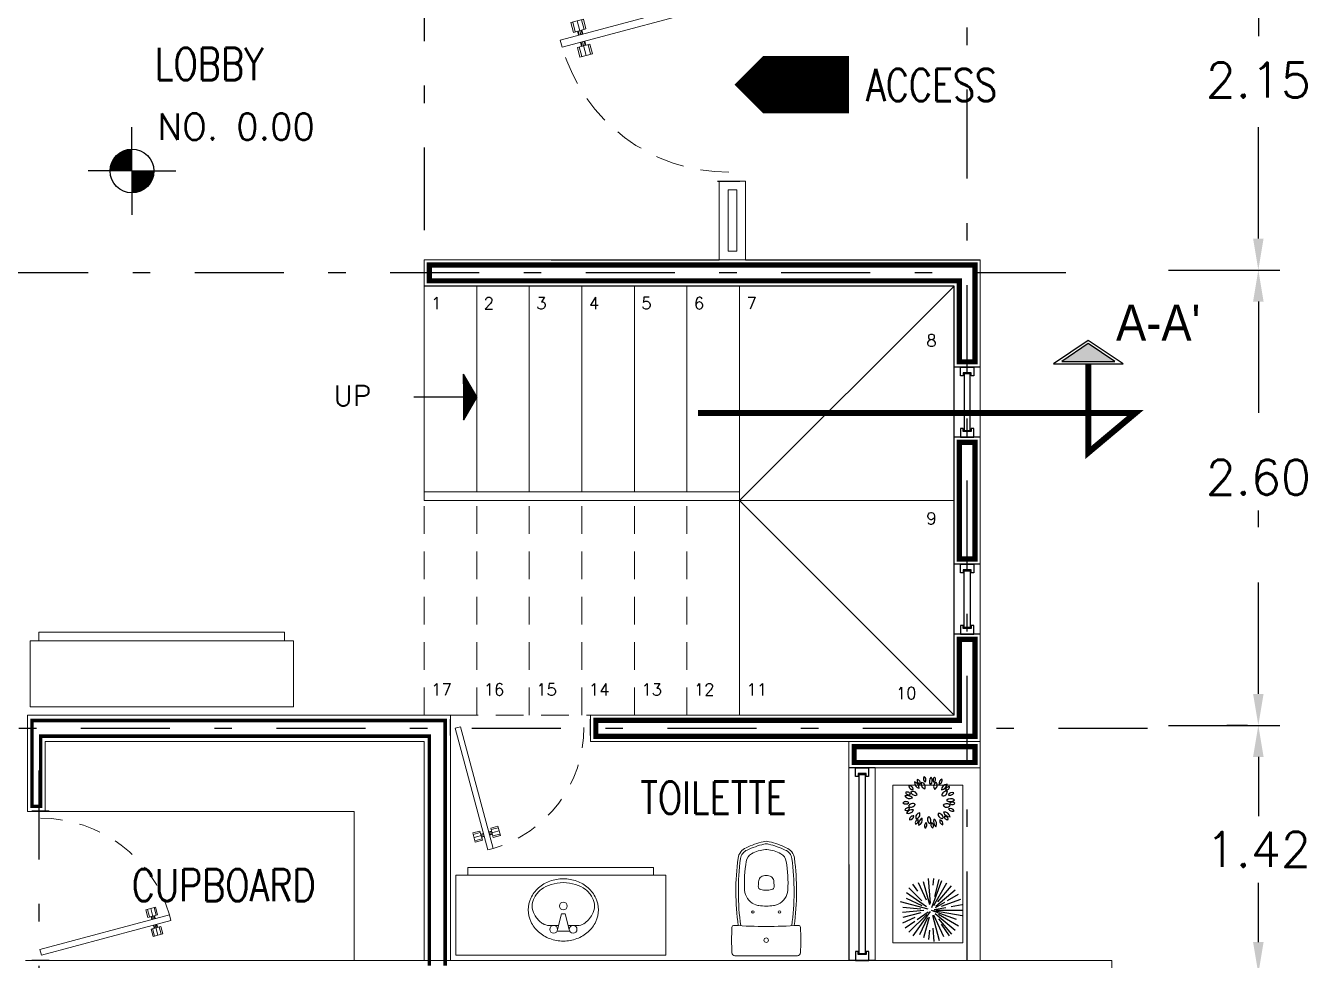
# Model space of a CAD drawing. Header units: millimetres. Extents: x 246.6 to 325.5, y -2 to 41.7.
# Drawn here: x 258.09 to 265.41, y 23.9 to 29.24 of the extents above; entities that cross this region are included whole.
import ezdxf
from ezdxf.enums import TextEntityAlignment as Align

# ---------------------------------------------------------------- set-up
doc = ezdxf.new("R2010")
doc.units = ezdxf.units.MM
doc.header["$LTSCALE"] = 0.05
doc.header["$PDMODE"] = 35
doc.linetypes.add('DASHDOT', pattern=[25.4, 12.7, -6.35, 0, -6.35])
doc.linetypes.add('DASHED', pattern=[19.05, 12.7, -6.35])
for name, color, linetype in [('Aluminio', 254, 'Continuous'), ('Cancel_1', 163, 'Continuous'), ('EJES', 1, 'DASHDOT'), ('LINEAS', 9, 'Continuous'), ('muro', 7, 'Continuous'), ('PREDIOS', 81, 'Continuous'), ('TEXTO', 8, 'Continuous')]:
    doc.layers.add(name, color=color, linetype=linetype)
for name, color, linetype, lineweight in [('CORTES', 4, 'Continuous', 18), ('MUEBLES', 175, 'Continuous', 13), ('MUROS', 7, 'Continuous', 18), ('PUERTAS', 175, 'Continuous', 9), ('VENTANAS', 175, 'Continuous', 9)]:
    doc.layers.add(name, color=color, linetype=linetype, lineweight=lineweight)
doc.styles.add('1', font='ROMANS', dxfattribs={"height": 0.15})
doc.styles.add('ATT', font='txt')
doc.styles.add('ROMANS', font='romans.shx', dxfattribs={"height": 0.2})
doc.styles.get("Standard").update_dxf_attribs({"font": 'arial.ttf'})
doc.styles.add('TEXT', font='ROMANS')
doc.dimstyles.get("Standard").update_dxf_attribs({"dimtxt": 0.2, "dimasz": 0.18, "dimexe": 0.18, "dimexo": 0.0625, "dimgap": 0.09, "dimtad": 0, "dimtih": 1, "dimtoh": 1, "dimzin": 0, "dimdsep": 46, "dimtxsty": 'ROMANS', "dimcen": 0.09, "dimclrd": 3, "dimclrt": 256, "dimadec": 0, "dimazin": 0, "dimtfac": 1, "dimtofl": 0, "dimtmove": 0, "dimatfit": 3, "dimfxl": 0, "dimtolj": 1, "dimtzin": 0, "dimarcsym": 0})

# ---------------------------------------------------------------- blocks, each defined once
blk = doc.blocks.new('*D35')
at = {"layer": 'DEFPOINTS', "color": 0, "linetype": 'DASHED', "transparency": 16777216}
for p in [(264.5562, 29.9894), (265.1312, 29.9894), (264.5562, 27.8394)]:
    blk.add_point(p, dxfattribs=at)
at = {"layer": 'MUROS', "color": 0, "linetype": 'DASHED', "lineweight": -2, "transparency": 16777216}
for p, q in [((264.6187, 29.9894), (265.3112, 29.9894)), ((264.6187, 27.8394), (265.3112, 27.8394))]:
    blk.add_line(p, q, dxfattribs=at)
at = {"layer": 'MUROS', "color": 3, "linetype": 'DASHED', "lineweight": -2, "transparency": 16777216}
for p, q in [((265.1312, 29.8094), (265.1312, 29.1142)), ((265.1312, 28.0194), (265.1312, 28.7342))]:
    blk.add_line(p, q, dxfattribs=at)
at = {"layer": 'MUROS', "color": 3, "linetype": 'DASHED', "transparency": 16777216}
for points in [[(265.1012, 29.8094), (265.1612, 29.8094), (265.1312, 29.9894)], [(265.1012, 28.0194), (265.1612, 28.0194), (265.1312, 27.8394)]]:
    blk.add_solid(points, dxfattribs=at)
at = {"layer": 'MUROS', "linetype": 'DASHED', "transparency": 16777216, "insert": (265.1312, 28.9242), "char_height": 0.2, "attachment_point": 5, "style": 'ROMANS'}
blk.add_mtext('\\A1;2.15', dxfattribs=at)
blk = doc.blocks.new('Puerta_86 cm')
at = {"layer": 'LINEAS'}
for p, q in [((-237.9472, 215.2072), (-237.9472, 215.1072)), ((-237.0872, 215.2072), (-237.0872, 215.1072))]:
    blk.add_line(p, q, dxfattribs=at)
at = {"layer": 'PUERTAS'}
for p, q in [((-237.802, 215.834), (-237.7413, 215.8177)), ((-237.7088, 215.809), (-237.6481, 215.7927))]:
    blk.add_line(p, q, dxfattribs=at)
for points in [[(-237.6843, 215.9005), (-237.7168, 215.9092), (-237.9171, 215.1616), (-237.8846, 215.1529)], [(-237.7511, 215.8505), (-237.7945, 215.8621), (-237.8096, 215.8058), (-237.7662, 215.7942)], [(-237.6839, 215.8325), (-237.6406, 215.8209), (-237.6557, 215.7646), (-237.699, 215.7762)]]:
    blk.add_lwpolyline(points, close=True, dxfattribs=at)
for points in [[(-237.7968, 215.8534), (-237.7535, 215.8418)], [(-237.7569, 215.8291), (-237.7395, 215.8245)], [(-237.7562, 215.8318), (-237.7388, 215.8271)], [(-237.7639, 215.8029), (-237.8073, 215.8145)], [(-237.7612, 215.813), (-237.7439, 215.8083)], [(-237.7605, 215.8156), (-237.7432, 215.8109)], [(-237.7113, 215.7996), (-237.694, 215.795)], [(-237.7106, 215.8022), (-237.6933, 215.7976)], [(-237.707, 215.8158), (-237.6897, 215.8111)], [(-237.7063, 215.8184), (-237.689, 215.8137)], [(-237.6533, 215.7733), (-237.6967, 215.7849)], [(-237.6863, 215.8238), (-237.6429, 215.8122)]]:
    blk.add_lwpolyline(points, dxfattribs=at)
at = {"layer": 'PUERTAS', "linetype": 'DASHED', "ltscale": 0.2}
blk.add_arc((-237.9009, 215.1572), 0.774, 0, 73.7538, dxfattribs=at)
blk = doc.blocks.new('ZA_ARRW3')
blk.add_lwpolyline([(-1, 0, 0.5, 0.5, 0), (-0.5, 0, 1, 0, 0), (0, 0, 0, 0, 0)], format="xyseb")
blk = doc.blocks.new('AQ-IN')
for p, q in [((0, 0), (-0.1881, 0)), ((0, 0), (0.1881, 0)), ((-0.0683, -0.3079), (-0.0719, -0.3095)), ((-0.0143, -0.6709), (-0.0139, -0.671)), ((0.0143, -0.6709), (0.0139, -0.671))]:
    blk.add_line(p, q)
for centre, radius in [((0, -0.093), 0.0135), ((-0.08, -0.263), 0.0075), ((0.08, -0.263), 0.0075)]:
    blk.add_circle(centre, radius)
for centre, radius, start, end in [((1.292, -0.093), 1.5, 177.09918, 182.93676), ((-0.1881, -0.018), 0.018, 90, 177.09918), ((0.1881, -0.018), 0.018, 2.90082, 90), ((-1.292, -0.093), 1.5, 357.06324, 2.90082), ((-0.193, -0.1692), 0.013, 182.93676, 273.66988), ((0, -3.179), 3.003, 90, 93.66988), ((1.3175, -0.387), 1.5, 172.09549, 187.60795), ((1.3175, -0.387), 1.485, 171.98328, 187.60795), ((0, -3.179), 3.003, 86.33012, 90), ((-1.3175, -0.387), 1.485, 352.39205, 8.01672), ((-1.3175, -0.387), 1.5, 352.39205, 7.90451), ((0.193, -0.1692), 0.013, 266.33012, 357.06324), ((-0.03, -0.4003), 0.1, 98.31268, 112.49695), ((0, -0.598), 0.3, 90, 98.52215), ((0, -0.598), 0.3, 81.47785, 90), ((0.03, -0.4003), 0.1, 67.50305, 81.68732), ((-0.03, -0.4003), 0.1, 114.78467, 176.61719), ((0.03, -0.4003), 0.1, 3.38281, 65.21533), ((0.6189, -0.4386), 0.75, 176.61719, 189.86709), ((-0.028, -0.417), 0.02, 102.09676, 184.02825), ((0.7002, -0.3658), 0.75, 184.02825, 186.64011), ((-0.015, -0.449), 0.03, 186.64011, 237.86901), ((0, -0.544), 0.15, 90, 102.4734), ((0, -0.544), 0.15, 77.5266, 90), ((0.015, -0.449), 0.03, 302.13099, 353.35989), ((0.028, -0.417), 0.02, 355.97175, 77.90324), ((-0.7002, -0.3658), 0.75, 353.35989, 355.97175), ((-0.6189, -0.4386), 0.75, 350.13291, 3.38281), ((0, -0.423), 0.06, 238.99192, 270), ((0, -0.423), 0.06, 270, 301.00808), ((-0.09, -0.575), 0.08, 187.60795, 247.65496), ((-0.09, -0.575), 0.065, 187.60795, 247.92485), ((-0.056, -0.556), 0.065, 189.86709, 240.30549), ((0.0094, -0.4413), 0.197, 240.30549, 265.92093), ((-0.0094, -0.4413), 0.197, 274.07907, 299.69451), ((0.056, -0.556), 0.065, 299.69451, 350.13291), ((0.09, -0.575), 0.065, 292.07515, 352.39205), ((0.09, -0.575), 0.08, 292.34504, 352.39205), ((0.1312, -0.1043), 0.6, 245.20481, 255.59405), ((0.1312, -0.1043), 0.585, 245.17196, 255.59405), ((0, -0.623), 0.065, 253.86511, 270), ((0, -0.623), 0.05, 253.86511, 270), ((0, -0.573), 0.065, 265.92093, 270), ((0, -0.573), 0.065, 270, 274.07907), ((0, -0.623), 0.05, 270, 286.13489), ((0, -0.623), 0.065, 270, 286.13489), ((-0.1312, -0.1043), 0.585, 284.40595, 294.82804), ((-0.1312, -0.1043), 0.6, 284.40595, 294.79519)]:
    blk.add_arc(centre, radius, start, end)
blk = doc.blocks.new('15PLAV04')
for p, q in [((4, 1.25), (4, 3.635323)), ((2.5, -1.5), (2.5, 1.5)), ((7, 0.5), (3, 1.5)), ((7, -0.5), (7, 0.5)), ((3, -1.5), (7, -0.5)), ((4, -3.628449), (4, -1.25))]:
    blk.add_line(p, q)
blk.add_lwpolyline([(8, 9, 0.109452), (4.986152, 8.332258, 0.102376), (2.343146, 6.363961, 0.093737), (0.622313, 3.491319, 0.088426), (0, 0, 0.088426), (0.622313, -3.491319, 0.093737), (2.343146, -6.363961, 0.102376), (4.986152, -8.332258, 0.109452), (8, -9, 0.109452), (11.013848, -8.332258, 0.102376), (13.656854, -6.363961, 0.093737), (15.377687, -3.491319, 0.088426), (16, 0, 0.088426), (15.377687, 3.491319, 0.093737), (13.656854, 6.363961, 0.102376), (11.013848, 8.332258, 0.109452)], format="xyb", close=True)
for centre in [(3, 2.5), (9, 0), (3, -2.5)]:
    blk.add_circle(centre, 1)
for centre, radius, start, end in [((9.915843, 1.787992), 6.448105, 118.911201, 143.130102), ((9, 3.446272), 4.553728, 90, 118.911201), ((9, 3.446272), 4.553728, 61.088799, 90), ((8.084157, 1.787992), 6.448105, 36.869898, 61.088799), ((7, 3.635323), 3, 146.09549, 180), ((11.358035, 0.706347), 8.250845, 143.130102, 146.09549), ((6.641965, 0.706347), 8.250845, 17.257939, 36.869898), ((4.368267, 0), 10.631733, 0, 17.257939), ((4.368267, 0), 10.631733, 342.742061, 0), ((6.641965, -0.706347), 8.250845, 323.130102, 342.742061), ((7, -3.628449), 3, 180, 212.259808), ((9.915843, -1.787992), 6.448105, 212.259808, 241.088799), ((8.084157, -1.787992), 6.448105, 298.911201, 323.130102), ((9, -3.446272), 4.553728, 241.088799, 270), ((9, -3.446272), 4.553728, 270, 298.911201)]:
    blk.add_arc(centre, radius, start, end)
at = {"style": 'ATT'}
for tag, p, flags in [('ITEM', (0, -17.5), 3), ('ROOM_NUMBER', (0, -26.5), 1)]:
    blk.add_attdef(tag, p, '', height=6, dxfattribs=dict(at, flags=flags))
blk = doc.blocks.new('*D54')
at = {"layer": 'DEFPOINTS', "color": 0, "linetype": 'DASHED', "transparency": 16777216}
for p in [(264.5562, 27.8394), (265.1312, 27.8394), (264.5562, 25.2394)]:
    blk.add_point(p, dxfattribs=at)
at = {"layer": 'MUROS', "color": 0, "linetype": 'DASHED', "lineweight": -2, "transparency": 16777216}
for p, q in [((264.6187, 27.8394), (265.3112, 27.8394)), ((264.6187, 25.2394), (265.3112, 25.2394))]:
    blk.add_line(p, q, dxfattribs=at)
at = {"layer": 'MUROS', "color": 3, "linetype": 'DASHED', "lineweight": -2, "transparency": 16777216}
for p, q in [((265.1312, 27.6594), (265.1312, 26.8459)), ((265.1312, 25.4194), (265.1312, 26.4659))]:
    blk.add_line(p, q, dxfattribs=at)
at = {"layer": 'MUROS', "color": 3, "linetype": 'DASHED', "transparency": 16777216}
for points in [[(265.1012, 27.6594), (265.1612, 27.6594), (265.1312, 27.8394)], [(265.1012, 25.4194), (265.1612, 25.4194), (265.1312, 25.2394)]]:
    blk.add_solid(points, dxfattribs=at)
at = {"layer": 'MUROS', "linetype": 'DASHED', "transparency": 16777216, "insert": (265.1312, 26.6559), "char_height": 0.2, "attachment_point": 5, "style": 'ROMANS'}
blk.add_mtext('\\A1;2.60', dxfattribs=at)
blk = doc.blocks.new('*D74')
at = {"layer": 'DEFPOINTS', "color": 0, "transparency": 16777216}
for p in [(265.1312, 25.2394), (265.1312, 23.8226), (265.1312, 23.8226)]:
    blk.add_point(p, dxfattribs=at)
at = {"layer": 'MUROS', "color": 0, "lineweight": -2, "transparency": 16777216}
for p, q in [((265.0687, 25.2394), (264.9512, 25.2394)), ((265.0687, 23.8226), (264.9512, 23.8226))]:
    blk.add_line(p, q, dxfattribs=at)
at = {"layer": 'MUROS', "color": 3, "lineweight": -2, "transparency": 16777216}
for p, q in [((265.1312, 25.0594), (265.1312, 24.721)), ((265.1312, 24.0026), (265.1312, 24.341))]:
    blk.add_line(p, q, dxfattribs=at)
at = {"layer": 'MUROS', "color": 3, "transparency": 16777216}
for points in [[(265.1012, 25.0594), (265.1612, 25.0594), (265.1312, 25.2394)], [(265.1012, 24.0026), (265.1612, 24.0026), (265.1312, 23.8226)]]:
    blk.add_solid(points, dxfattribs=at)
at = {"layer": 'MUROS', "transparency": 16777216, "insert": (265.1312, 24.531), "char_height": 0.2, "attachment_point": 5, "style": 'ROMANS'}
blk.add_mtext('\\A1;1.42', dxfattribs=at)
blk = doc.blocks.new('PLANTA-4')
for centre, radius, start, end in [((-0.024, 0.446), 0.0887, 151.7015, 229.7406), ((-0.141, 0.423), 0.0753, 322.8639, 58.5782), ((-0.383, 0.235), 0.0753, 2.8639, 98.5782), ((-0.308, 0.327), 0.0887, 191.7015, 269.7406), ((-0.175, 0.372), 0.108, 170.709, 259.1064), ((-0.323, 0.269), 0.127, 358.6571, 71.1583), ((-0.166, 0.41), 0.0681, 163.4613, 255.4329), ((-0.236, 0.37), 0.059, 333.3115, 85.5828), ((-0.064, 0.342), 0.0926, 160.5035, 255.3285), ((-0.162, 0.29), 0.0835, 333.2488, 82.5832), ((0.106, 0.395), 0.108, 130.709, 219.1064), ((-0.073, 0.411), 0.127, 318.6571, 31.1583), ((0.137, 0.418), 0.0681, 123.4613, 215.4329), ((0.172, 0.3), 0.0926, 120.5035, 215.3285), ((0.058, 0.432), 0.059, 293.3115, 45.5828), ((0.064, 0.323), 0.0835, 293.2488, 42.5832), ((0.27, 0.354), 0.0887, 111.7015, 189.7406), ((0.165, 0.412), 0.0753, 282.8639, 18.5782), ((0.337, 0.231), 0.108, 90.709, 179.1064), ((0.21, 0.359), 0.127, 278.6571, 351.1583), ((0.375, 0.229), 0.0681, 83.4613, 175.4329), ((0.324, 0.291), 0.059, 253.3115, 5.5828), ((-0.447, -0.065), 0.0753, 42.8639, 138.5782), ((-0.423, 0), 0.127, 38.6571, 111.1583), ((-0.377, 0.174), 0.108, 210.709, 299.1064), ((-0.422, 0.133), 0.059, 13.3115, 125.5828), ((-0.393, 0.208), 0.0681, 203.4613, 295.4329), ((-0.313, 0.119), 0.0835, 13.2488, 122.5832), ((-0.271, 0.222), 0.0926, 200.5035, 295.3285), ((0.326, 0.116), 0.0926, 80.5035, 175.3285), ((0.258, 0.204), 0.0835, 253.2488, 2.5832), ((0.408, -0.042), 0.108, 50.709, 139.1064), ((0.393, 0.137), 0.127, 238.6571, 311.1583), ((0.435, 0.095), 0.0887, 71.7015, 149.7406), ((0.393, 0.207), 0.0753, 242.8639, 338.5782), ((-0.449, 0.054), 0.0887, 231.7015, 309.7406), ((-0.411, -0.168), 0.059, 53.3115, 165.5828), ((-0.438, -0.092), 0.0681, 243.4613, 335.4329), ((-0.327, -0.271), 0.127, 78.6571, 151.1583), ((-0.403, -0.108), 0.108, 250.709, 339.1064), ((-0.319, -0.109), 0.0835, 53.2488, 162.5832), ((-0.353, -0.003), 0.0926, 240.5035, 335.3285), ((-0.178, -0.287), 0.0835, 93.2488, 202.5832), ((-0.272, -0.228), 0.0926, 280.5035, 15.3285), ((0.246, -0.225), 0.0835, 173.2488, 282.5832), ((0.172, -0.307), 0.0926, 0.5035, 95.3285), ((0.326, -0.124), 0.0926, 40.5035, 135.3285), ((0.33, -0.013), 0.0835, 213.2488, 322.5832), ((0.287, -0.298), 0.108, 10.709, 99.1064), ((0.39, -0.15), 0.127, 198.6571, 271.1583), ((0.396, -0.21), 0.0887, 31.7015, 109.7406), ((0.435, -0.097), 0.0753, 202.8639, 298.5782), ((0.436, -0.069), 0.0681, 43.4613, 135.4329), ((0.437, 0.012), 0.059, 213.3115, 325.5828), ((-0.382, -0.246), 0.0887, 271.7015, 349.7406), ((-0.304, -0.336), 0.0753, 82.8639, 178.5782), ((-0.21, -0.392), 0.059, 93.3115, 205.5828), ((-0.279, -0.351), 0.0681, 283.4613, 15.4329), ((-0.08, -0.417), 0.127, 118.6571, 191.1583), ((-0.243, -0.34), 0.108, 290.709, 19.1064), ((-0.019, -0.452), 0.0753, 122.8639, 218.5782), ((-0.137, -0.432), 0.0887, 311.7015, 29.7406), ((0.045, -0.333), 0.0835, 133.2488, 242.5832), ((-0.064, -0.348), 0.0926, 320.5035, 55.3285), ((0.088, -0.434), 0.059, 133.3115, 245.5828), ((0.009, -0.447), 0.0681, 323.4613, 55.4329), ((0.204, -0.369), 0.127, 158.6571, 231.1583), ((0.03, -0.415), 0.108, 330.709, 59.1064), ((0.272, -0.357), 0.0753, 162.8639, 258.5782), ((0.17, -0.418), 0.0887, 351.7015, 69.7406), ((0.343, -0.275), 0.059, 173.3115, 285.5828), ((0.291, -0.336), 0.0681, 3.4613, 95.4329)]:
    blk.add_arc(centre, radius, start, end)
blk = doc.blocks.new('02PTRE16')
for p, q in [((-0.092, 0.18), (-0.247, 0.513)), ((-0.032, 0.092), (-0.149, 0.53)), ((-0.016, 0.117), (-0.058, 0.593)), ((0.011, 0.045), (0.2, 0.559)), ((0.036, 0.47), (0.047, 0.593)), ((0.044, 0.082), (0.294, 0.515)), ((0.063, 0.253), (0.15, 0.575)), ((-0.092, 0.055), (-0.473, 0.322)), ((-0.18, 0.17), (-0.43, 0.419)), ((-0.257, 0.354), (-0.35, 0.487)), ((0.084, 0.071), (0.454, 0.381)), ((0.123, 0.148), (0.38, 0.455)), ((0.308, 0.176), (0.514, 0.295)), ((-0.063, 0.011), (-0.585, 0.15)), ((-0.199, 0.012), (-0.546, 0.043)), ((-0.173, 0.073), (-0.473, 0.213)), ((0.05, 0.005), (0.272, 0.044)), ((0.081, 0.045), (0.257, 0.147)), ((0.194, 0.068), (0.558, 0.2)), ((0.377, 0.063), (0.585, 0.099)), ((-0.312, -0.148), (-0.549, -0.258)), ((-0.146, -0.017), (-0.547, -0.052)), ((-0.202, -0.057), (-0.545, -0.149)), ((-0.317, -0.223), (-0.497, -0.349)), ((-0.089, -0.088), (-0.43, -0.429)), ((-0.024, -0.031), (-0.35, -0.496)), ((-0.064, -0.046), (-0.268, -0.189)), ((-0.075, -0.154), (-0.226, -0.478)), ((-0.043, -0.144), (-0.148, -0.537)), ((-0.006, -0.005), (0.47, -0.178)), ((0.02, -0.101), (0.15, -0.584)), ((0.037, -0.012), (0.585, -0.109)), ((0.037, -0.097), (0.23, -0.51)), ((0.071, -0.069), (0.454, -0.39)), ((0.094, -0.005), (0.594, -0.005)), ((0.135, -0.086), (0.514, -0.305)), ((0.136, -0.173), (0.38, -0.464)), ((-0.039, -0.39), (-0.055, -0.568)), ((0.025, -0.352), (0.047, -0.603)), ((0.184, -0.276), (0.338, -0.496))]:
    blk.add_line(p, q)

msp = doc.modelspace()

# ---------------------------------------------------------------- hatches: boundary and pattern name
at = {"linetype": 'Continuous'}
h = msp.add_hatch(dxfattribs=at)
h.set_pattern_fill('_U', color=0, scale=0.001, angle=180, style=0, pattern_type=0)
h.set_pattern_definition([(7e-15, (260.6690766, 27.114888), (0, -0.001), [])])
h.paths.add_polyline_path([(260.6691, 27.1149), (260.5941, 27.2448), (260.5941, 26.985)])
at = {"layer": 'MUROS'}
msp.add_hatch(color=7, dxfattribs=at).paths.add_polyline_path([(264.0088, 27.3181), (264.3126, 27.3181), (264.1607, 27.4194)])

# ---------------------------------------------------------------- linework, layer by layer
at = {"color": 0, "linetype": 'ByBlock'}
for p, q in [((258.7009, 28.4053), (258.7009, 28.6553)), ((258.7009, 28.4053), (258.4509, 28.4053)), ((258.7009, 28.4053), (258.9509, 28.4053)), ((258.7009, 28.4053), (258.7009, 28.1553)), ((260.6691, 27.1149), (260.5941, 27.2448)), ((260.5941, 27.1899), (260.5941, 27.2448)), ((260.3107, 27.1149), (260.5941, 27.1149)), ((260.6691, 27.1149), (260.5941, 26.985))]:
    msp.add_line(p, q, dxfattribs=at)
at = {"color": 0, "linetype": 'ByBlock', "const_width": 0.125}
for points in [[(258.7009, 28.4678, 0.414214), (258.6384, 28.4053, 1)], [(258.7009, 28.3428, 0.414214), (258.7634, 28.4053, 1)]]:
    msp.add_lwpolyline(points, format="xyb", dxfattribs=at)
msp.add_lwpolyline([(263.9625, 27.3041), (264.3588, 27.3041), (264.1607, 27.4362)], close=True)
at = {"color": 7}
msp.add_lwpolyline([(264.0088, 27.3181), (264.3126, 27.3181), (264.1607, 27.4194)], close=True, dxfattribs=at)
at = {"color": 0, "linetype": 'Continuous'}
msp.add_lwpolyline([(260.6691, 27.1149), (260.5941, 27.2448), (260.5941, 26.985)], close=True, dxfattribs=at)
at = {"color": 0, "linetype": 'ByBlock'}
msp.add_circle((258.7009, 28.4053), 0.125, dxfattribs=at)
at = {"layer": 'Aluminio'}
for points in [[(263.5066, 27.2851), (263.5066, 27.2352), (263.4916, 27.2352), (263.4916, 27.2519), (263.4466, 27.2519), (263.4466, 27.2352), (263.4316, 27.2352), (263.4316, 27.2851)], [(263.5066, 26.8851), (263.5066, 26.9351), (263.4916, 26.9351), (263.4916, 26.9183), (263.4466, 26.9183), (263.4466, 26.9351), (263.4316, 26.9351), (263.4316, 26.8851)], [(263.5066, 26.1601), (263.5066, 26.1102), (263.4916, 26.1102), (263.4916, 26.1269), (263.4466, 26.1269), (263.4466, 26.1102), (263.4316, 26.1102), (263.4316, 26.1601)], [(263.5066, 25.7601), (263.5066, 25.8101), (263.4916, 25.8101), (263.4916, 25.7933), (263.4466, 25.7933), (263.4466, 25.8101), (263.4316, 25.8101), (263.4316, 25.7601)], [(262.9066, 24.9976), (262.9066, 24.9477), (262.8916, 24.9477), (262.8916, 24.9644), (262.8466, 24.9644), (262.8466, 24.9477), (262.8316, 24.9477), (262.8316, 24.9976)], [(262.9071, 23.8976), (262.9071, 23.9476), (262.8921, 23.9476), (262.8921, 23.9308), (262.8471, 23.9308), (262.8471, 23.9476), (262.8321, 23.9476), (262.8321, 23.8976)]]:
    msp.add_lwpolyline(points, close=True, dxfattribs=at)
at = {"layer": 'Cancel_1'}
for p, q in [((263.5436, 27.2851), (263.3946, 27.2851)), ((263.5436, 26.8851), (263.3946, 26.8851)), ((263.5436, 26.1601), (263.3946, 26.1601)), ((263.5436, 25.7601), (263.3946, 25.7601)), ((262.9436, 24.9976), (262.7946, 24.9976)), ((262.9441, 23.8976), (262.7951, 23.8976))]:
    msp.add_line(p, q, dxfattribs=at)
for points in [[(263.4866, 26.9233), (263.4866, 27.2469), (263.4516, 27.2469), (263.4516, 26.9233)], [(263.4866, 26.1219), (263.4866, 25.7983), (263.4516, 25.7983), (263.4516, 26.1219)], [(262.8866, 24.9594), (262.8871, 23.9358), (262.8521, 23.9358), (262.8516, 24.9594)]]:
    msp.add_lwpolyline(points, close=True, dxfattribs=at)
at = {"layer": 'CORTES', "linetype": 'DASHDOT', "ltscale": 0.5, "const_width": 0.035}
msp.add_lwpolyline([(261.9333, 27.0226), (264.4288, 27.0226), (264.1607, 26.7976), (264.1607, 27.3041)], dxfattribs=at)
at = {"layer": 'EJES', "ltscale": 0.8}
for p, q in [((263.4691, 23.8976), (263.4691, 37.7384)), ((260.3691, 30.7704), (260.3691, 28.0663)), ((264.0316, 27.8226), (254.1691, 27.8226)), ((264.4981, 25.2226), (252.2763, 25.2226)), ((258.1691, 24.9819), (258.1691, 17.1581))]:
    msp.add_line(p, q, dxfattribs=at)
at = {"layer": 'MUEBLES'}
for p, q in [((260.3691, 26.5226), (260.3691, 27.7476)), ((260.6691, 26.5726), (260.6691, 27.7476)), ((260.9691, 26.5726), (260.9691, 27.7476)), ((261.2691, 26.5726), (261.2691, 27.7476)), ((261.5691, 26.5726), (261.5691, 27.7476)), ((261.8691, 26.5726), (261.8691, 27.7476)), ((262.1691, 25.2976), (262.1691, 27.7476)), ((262.1691, 26.5226), (263.3941, 27.7476)), ((260.3691, 26.5726), (262.1691, 26.5726)), ((260.3691, 26.5226), (263.3941, 26.5226)), ((262.1691, 26.5226), (263.3941, 25.2976)), ((259.9691, 24.7476), (258.1053, 24.7476)), ((259.9691, 24.7476), (259.9691, 23.8976))]:
    msp.add_line(p, q, dxfattribs=at)
at = {"layer": 'MUEBLES', "linetype": 'DASHED', "ltscale": 0.25}
for p, q in [((260.3691, 25.2976), (260.3691, 26.5226)), ((260.6691, 25.2976), (260.6691, 26.5226)), ((260.9691, 25.2976), (260.9691, 26.5226)), ((261.2691, 25.2976), (261.2691, 26.5226)), ((261.5691, 25.2976), (261.5691, 26.5226)), ((261.8691, 25.2976), (261.8691, 26.5226)), ((260.5191, 25.2976), (261.3191, 25.2976))]:
    msp.add_line(p, q, dxfattribs=at)
at = {"layer": 'MUEBLES'}
for points in [[(262.0541, 27.8976), (262.2041, 27.8976), (262.2041, 28.3476), (262.0541, 28.3476)], [(262.1041, 27.9476), (262.1541, 27.9476), (262.1541, 28.2976), (262.1041, 28.2976)], [(258.1193, 25.3457), (258.1193, 25.7215), (259.6225, 25.7215), (259.6225, 25.3457)], [(261.7491, 23.9276), (260.5491, 23.9276), (260.5491, 24.384), (261.7491, 24.384)]]:
    msp.add_lwpolyline(points, close=True, dxfattribs=at)
for points in [[(258.1693, 25.7215), (258.1693, 25.7719), (259.5725, 25.7719), (259.5725, 25.7215)], [(260.6191, 24.384), (260.6191, 24.4276), (261.6791, 24.4276), (261.6791, 24.384)]]:
    msp.add_lwpolyline(points, dxfattribs=at)
at = {"layer": 'muro'}
for p, q in [((261.0941, 27.8976), (262.0541, 27.8976)), ((262.2041, 27.8976), (263.5441, 27.8976)), ((263.3941, 27.7476), (260.3691, 27.7476)), ((263.3941, 25.2976), (263.3941, 27.7476))]:
    msp.add_line(p, q, dxfattribs=at)
at = {"layer": 'MUROS'}
for p, q in [((263.5441, 27.8976), (260.3691, 27.8976)), ((261.0941, 27.8976), (260.3691, 27.8976)), ((260.3691, 27.7476), (260.3691, 27.8976)), ((263.5441, 27.8976), (263.5441, 23.8976)), ((263.3941, 27.7476), (260.3691, 27.7476)), ((263.5441, 26.8851), (263.3941, 26.8851)), ((263.5441, 26.1601), (263.3941, 26.1601)), ((258.1053, 25.2976), (258.1053, 24.7476)), ((260.5191, 25.2976), (258.1053, 25.2976)), ((260.3691, 25.2976), (260.5191, 25.2976)), ((260.5191, 25.2976), (260.5191, 23.8976)), ((261.3191, 25.2976), (263.3941, 25.2976)), ((261.3191, 25.2976), (261.3191, 25.1476)), ((263.3941, 25.2976), (261.3191, 25.2976)), ((258.2053, 25.1476), (258.2053, 24.7476)), ((260.3691, 25.1476), (258.2053, 25.1476)), ((260.3691, 25.1476), (260.3691, 23.8976)), ((261.3191, 25.1476), (263.3941, 25.1476)), ((261.3191, 25.1476), (263.3941, 25.1476)), ((263.5441, 25.1476), (261.3191, 25.1476)), ((262.7941, 24.9976), (262.7941, 23.8976)), ((262.9441, 24.9976), (262.7941, 24.9976)), ((260.8941, 23.8976), (258.0941, 23.8976)), ((263.5441, 23.8976), (260.5191, 23.8976)), ((263.5441, 23.8976), (264.2941, 23.8976)), ((264.2941, 23.8976), (264.2941, 20.8976))]:
    msp.add_line(p, q, dxfattribs=at)
at = {"layer": 'MUROS', "ltscale": 0.5}
msp.add_line((262.9436, 24.9976), (263.5441, 24.9976), dxfattribs=at)
at = {"layer": 'MUROS', "const_width": 0.03}
for points in [[(260.3991, 27.8676), (263.5141, 27.8676), (263.5141, 27.3151), (263.4245, 27.3151), (263.424, 27.7776), (260.3991, 27.7776)], [(263.4246, 26.8551), (263.5141, 26.8551), (263.5141, 26.1901), (263.4246, 26.1901)], [(261.3491, 25.2676), (261.3491, 25.1776), (263.5141, 25.1776), (263.5141, 25.7301), (263.4241, 25.7301), (263.4241, 25.2676)], [(262.8241, 25.0276), (263.5141, 25.0276), (263.5141, 25.1176), (262.8241, 25.1176)]]:
    msp.add_lwpolyline(points, close=True, dxfattribs=at)
at = {"layer": 'MUROS'}
for points in [[(263.3941, 26.8851), (263.5441, 26.8851), (263.5441, 27.2851), (263.3941, 27.2851)], [(263.3946, 26.8851), (263.5441, 26.8851), (263.5441, 26.1601), (263.3946, 26.1601)], [(263.3941, 26.1601), (263.5441, 26.1601), (263.5441, 25.7601), (263.3941, 25.7601)], [(262.7941, 24.9976), (262.9441, 24.9976), (262.9446, 23.8976), (262.7946, 23.8976)], [(262.9441, 24.9976), (263.5441, 24.9976), (263.5441, 23.8976), (262.9441, 23.8976)], [(263.0441, 24.8976), (263.4441, 24.8976), (263.4441, 23.9976), (263.0441, 23.9976)]]:
    msp.add_lwpolyline(points, close=True, dxfattribs=at)
at = {"layer": 'MUROS', "const_width": 0.02}
msp.add_lwpolyline([(260.3991, 23.8676), (260.3991, 25.1776), (258.1803, 25.1776), (258.1803, 24.7776), (258.1303, 24.7776), (258.1303, 25.2676), (260.4891, 25.2676), (260.4891, 23.8676)], dxfattribs=at)
at = {"layer": 'MUROS', "ltscale": 0.5}
msp.add_lwpolyline([(262.7941, 24.9976), (263.5441, 24.9976), (263.5441, 25.1476), (262.7941, 25.1476)], close=True, dxfattribs=at)
at = {"layer": 'VENTANAS'}
for points in [[(263.3941, 26.8851), (263.5441, 26.8851), (263.5441, 27.2851), (263.3941, 27.2851)], [(263.3941, 26.8851), (263.3941, 27.2851), (263.5441, 27.2851), (263.5441, 26.8851)], [(263.3941, 26.1601), (263.5441, 26.1601), (263.5441, 25.7601), (263.3941, 25.7601)], [(263.3941, 26.1601), (263.5441, 26.1601), (263.5441, 25.7601), (263.3941, 25.7601)], [(263.3941, 26.1601), (263.3941, 25.7601), (263.5441, 25.7601), (263.5441, 26.1601)], [(262.7941, 24.9976), (262.9441, 24.9976), (262.9446, 23.8976), (262.7946, 23.8976)], [(262.7941, 24.9976), (262.9441, 24.9976), (262.9446, 23.8976), (262.7946, 23.8976)], [(262.7941, 24.9976), (262.7946, 23.8976), (262.9446, 23.8976), (262.9441, 24.9976)]]:
    msp.add_lwpolyline(points, close=True, dxfattribs=at)

# ---------------------------------------------------------------- block references
for p, xscale, yscale, zscale, rotation in [((537.4796, -275.0919), -1.279861719617, 1.279861719617, 1.279861719617, 90), ((481.7115, 225.2351), -0.9295862223375704, 0.9295862223375704, 0.9295862223375704, 180), ((45.2553, 259.3753), -0.9896214224001882, 0.9896214224001882, 0.9896214224001882, 270)]:
    msp.add_blockref('Puerta_86 cm', p, dxfattribs=dict(xscale=xscale, yscale=yscale, zscale=zscale, rotation=rotation))
at = {"layer": 'MUEBLES', "xscale": 0.95, "yscale": 0.95, "zscale": 0.95, "rotation": 180}
msp.add_blockref('AQ-IN', (262.3219, 23.9243), dxfattribs=at)
at = {"layer": 'MUROS'}
for name, p, xscale, yscale, zscale, rotation in [('ZA_ARRW3', (262.1408, 28.8976), 0.6530682587803095, 0.6530682587803095, 0.6530682587803095, 180), ('15PLAV04', (261.1638, 24.008), 0.022235795, 0.022235795, 0.022235795, 89.99999999999999)]:
    msp.add_blockref(name, p, dxfattribs=dict(at, xscale=xscale, yscale=yscale, zscale=zscale, rotation=rotation))
at = {"layer": 'PREDIOS', "xscale": 0.3, "yscale": 0.3, "zscale": 0.3}
for name, p in [('PLANTA-4', (263.2536, 24.8012)), ('02PTRE16', (263.2648, 24.1867))]:
    msp.add_blockref(name, p, dxfattribs=at)

# ---------------------------------------------------------------- texts
at = {"color": 0, "linetype": 'ByBlock', "style": '1'}
msp.add_text('NO. 0.00', height=0.15, dxfattribs=at).set_placement((259.7461, 28.5833), align=Align.RIGHT)
at = {"layer": 'LINEAS', "color": 7, "width": 0.9}
msp.add_text("A-A'", height=0.20589, dxfattribs=at).set_placement((264.3188, 27.4356))
at = {"layer": 'MUROS', "style": 'ROMANS', "width": 0.8}
for s, p in [('LOBBY', (258.8318, 28.9239)), ('ACCESS', (262.8913, 28.804)), ('TOILETTE', (261.6033, 24.735)), ('CUPBOARD', (258.6998, 24.2359))]:
    msp.add_text(s, height=0.18342, dxfattribs=at).set_placement(p)
at = {"layer": 'TEXTO', "color": 0, "style": 'TEXT'}
for s, height, p in [('1', 0.0687, (260.4092, 27.6156)), ('2', 0.0687, (260.7092, 27.6156)), ('3', 0.0687, (261.0092, 27.6156)), ('4', 0.0687, (261.3092, 27.6156)), ('5', 0.0687, (261.6092, 27.6156)), ('6', 0.0687, (261.9092, 27.6156)), ('7', 0.0687, (262.2092, 27.6156)), ('8', 0.0687, (263.2357, 27.4026)), ('UP', 0.117, (259.8518, 27.0633)), ('9', 0.0687, (263.2357, 26.387)), ('17', 0.06866, (260.4092, 25.4097)), ('16', 0.06866, (260.7092, 25.4097)), ('15', 0.06866, (261.0092, 25.4097)), ('14', 0.06866, (261.3092, 25.4097)), ('13', 0.06866, (261.6092, 25.4097)), ('12', 0.06866, (261.9092, 25.4097)), ('11', 0.06866, (262.2092, 25.4097)), ('10', 0.06866, (263.0623, 25.3891))]:
    msp.add_text(s, height=height, dxfattribs=at).set_placement(p)

# ---------------------------------------------------------------- dimensions: what is measured, and where the dimension line sits
at = {"layer": 'MUROS', "linetype": 'DASHED'}
for base, p1, p2, picture, middle in [((265.1312, 29.9894), (264.5562, 27.8394), (264.5562, 29.9894), '*D35', (265.1312, 28.9242)), ((265.1312, 27.8394), (264.5562, 25.2394), (264.5562, 27.8394), '*D54', (265.1312, 26.6559))]:
    dim = msp.add_linear_dim(base=base, p1=p1, p2=p2, angle=90, dimstyle='Standard', dxfattribs=at)
    dim.commit()
    dim.dimension.update_dxf_attribs({"geometry": picture, "text_midpoint": middle, "dimtype": 160})
at = {"layer": 'MUROS'}
dim = msp.add_linear_dim(base=(265.1312, 23.8226), p1=(265.1312, 25.2394), p2=(265.1312, 23.8226), angle=90, dimstyle='Standard', dxfattribs=at)
dim.commit()
dim.dimension.update_dxf_attribs({"geometry": '*D74', "text_midpoint": (265.1312, 24.531)})

doc.saveas('drawing.dxf')
